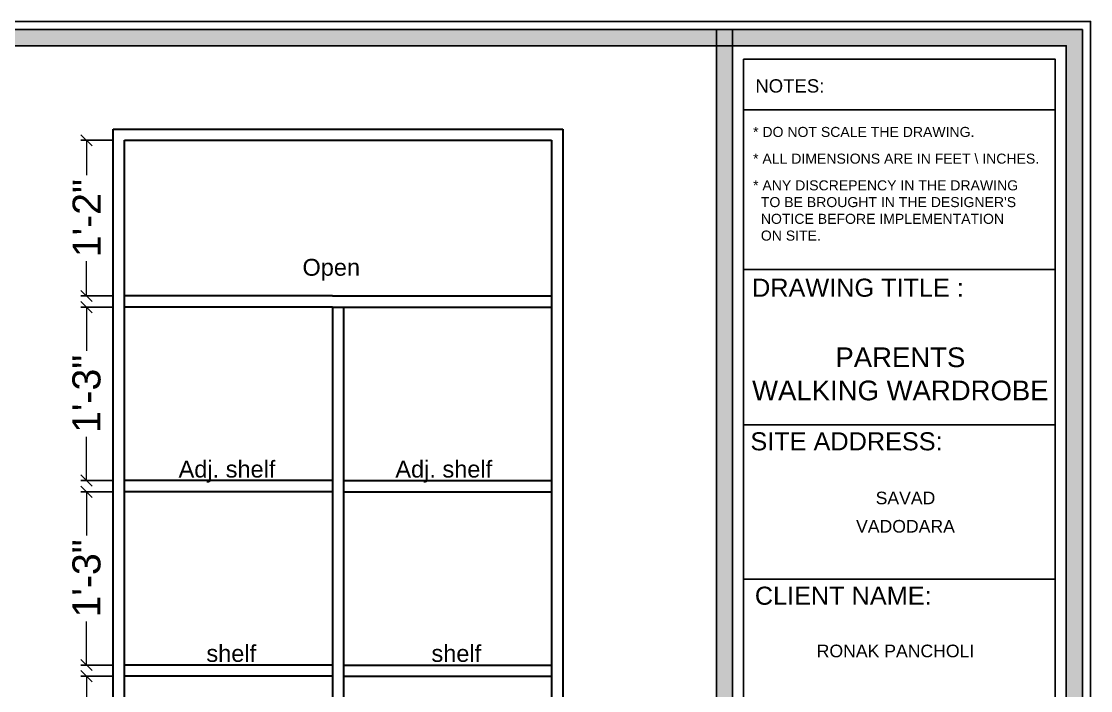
# Model space of a CAD drawing. Header units: millimetres. Extents: x 56222 to 3066687, y -650199 to -121287.
# Drawn here: x 148169.3 to 148264.5, y -182611.1 to -182551.5 of the extents above; entities that cross this region are included whole.
import ezdxf
from ezdxf.enums import TextEntityAlignment as Align

# ---------------------------------------------------------------- set-up
doc = ezdxf.new("R2010")
doc.units = ezdxf.units.MM
doc.header["$MEASUREMENT"] = 0
doc.header["$PDMODE"] = 35
doc.layers.get('Defpoints').update_dxf_attribs({"color": 220})
for name, color, linetype, lineweight in [('dim05', 1, 'Continuous', 13), ('FURNITURE', 32, 'Continuous', 9), ('Labelling', 1, 'Continuous', 25), ('NAME PLATE', 7, 'Continuous', 25), ('wall', 7, 'Continuous', 30)]:
    doc.layers.add(name, color=color, linetype=linetype, lineweight=lineweight)
doc.styles.add('Arial', font='arial.ttf')
doc.styles.get("Standard").update_dxf_attribs({"font": 'arial.ttf', "height": 6})
doc.dimstyles.new('ISO-25', dxfattribs={"dimtxt": 2.5, "dimasz": 1, "dimexe": 0.5, "dimexo": 1, "dimtad": 0, "dimdec": 1, "dimlunit": 4, "dimtxsty": 'Standard', "dimblk": 'OBLIQUE', "dimcen": 2.5, "dimclrd": 1, "dimclre": 1, "dimclrt": 5, "dimadec": 0, "dimazin": 0, "dimtfac": 1, "dimtdec": 1, "dimtmove": 0, "dimatfit": 3, "dimfxl": 1, "dimlwd": -1, "dimarcsym": 0})

# ---------------------------------------------------------------- blocks, each defined once
blk = doc.blocks.new('_Oblique')
at = {"layer": 'wall', "color": 0, "lineweight": -2}
blk.add_line((-0.5, -0.5), (0.5, 0.5), dxfattribs=at)
blk = doc.blocks.new('*D1215')
at = {"layer": 'Defpoints', "color": 0, "lineweight": 25, "transparency": 16777216}
for p in [(148175.126, -182609.83), (148178.496, -182609.83), (148178.496, -182618.997)]:
    blk.add_point(p, dxfattribs=at)
at = {"layer": 'dim05', "color": 1, "linetype": 'Continuous', "lineweight": -2, "transparency": 16777216}
for p, q in [((148177.496, -182609.83), (148174.626, -182609.83)), ((148177.496, -182618.997), (148174.626, -182618.997))]:
    blk.add_line(p, q, dxfattribs=at)
at = {"layer": 'dim05', "color": 1, "linetype": 'Continuous', "transparency": 16777216}
for p, q in [((148175.126, -182609.83), (148175.126, -182612.352)), ((148175.126, -182618.997), (148175.126, -182616.475))]:
    blk.add_line(p, q, dxfattribs=at)
at = {"layer": 'dim05', "color": 1, "transparency": 16777216}
for p, rotation in [((148175.126, -182609.83), 90), ((148175.126, -182618.997), 270)]:
    blk.add_blockref('_Oblique', p, dxfattribs=dict(at, rotation=rotation))
at = {"layer": 'dim05', "color": 5, "lineweight": 25, "transparency": 16777216, "insert": (148175.126, -182614.414), "char_height": 2.5, "attachment_point": 5, "rotation": 90, "style": 'Arial'}
blk.add_mtext('9"', dxfattribs=at)
blk = doc.blocks.new('*D1216')
at = {"layer": 'Defpoints', "color": 0, "lineweight": 25, "transparency": 16777216}
for p in [(148175.126, -182593.403), (148178.496, -182593.403), (148178.496, -182608.83)]:
    blk.add_point(p, dxfattribs=at)
at = {"layer": 'dim05', "color": 1, "linetype": 'Continuous', "lineweight": -2, "transparency": 16777216}
for p, q in [((148177.496, -182593.403), (148174.626, -182593.403)), ((148177.496, -182608.83), (148174.626, -182608.83))]:
    blk.add_line(p, q, dxfattribs=at)
at = {"layer": 'dim05', "color": 1, "linetype": 'Continuous', "transparency": 16777216}
for p, q in [((148175.126, -182593.403), (148175.126, -182597.287)), ((148175.126, -182608.83), (148175.126, -182604.947))]:
    blk.add_line(p, q, dxfattribs=at)
at = {"layer": 'dim05', "color": 1, "transparency": 16777216}
for p, rotation in [((148175.126, -182593.403), 90), ((148175.126, -182608.83), 270)]:
    blk.add_blockref('_Oblique', p, dxfattribs=dict(at, rotation=rotation))
at = {"layer": 'dim05', "color": 5, "lineweight": 25, "transparency": 16777216, "insert": (148175.126, -182601.117), "char_height": 2.5, "attachment_point": 5, "rotation": 90, "style": 'Arial'}
blk.add_mtext('1\'-3"', dxfattribs=at)
blk = doc.blocks.new('*D1217')
at = {"layer": 'Defpoints', "color": 0, "lineweight": 25, "transparency": 16777216}
for p in [(148175.126, -182576.976), (148178.496, -182576.976), (148178.496, -182592.403)]:
    blk.add_point(p, dxfattribs=at)
at = {"layer": 'dim05', "color": 1, "linetype": 'Continuous', "lineweight": -2, "transparency": 16777216}
for p, q in [((148177.496, -182576.976), (148174.626, -182576.976)), ((148177.496, -182592.403), (148174.626, -182592.403))]:
    blk.add_line(p, q, dxfattribs=at)
at = {"layer": 'dim05', "color": 1, "linetype": 'Continuous', "transparency": 16777216}
for p, q in [((148175.126, -182576.976), (148175.126, -182580.859)), ((148175.126, -182592.403), (148175.126, -182588.52))]:
    blk.add_line(p, q, dxfattribs=at)
at = {"layer": 'dim05', "color": 1, "transparency": 16777216}
for p, rotation in [((148175.126, -182576.976), 90), ((148175.126, -182592.403), 270)]:
    blk.add_blockref('_Oblique', p, dxfattribs=dict(at, rotation=rotation))
at = {"layer": 'dim05', "color": 5, "lineweight": 25, "transparency": 16777216, "insert": (148175.126, -182584.689), "char_height": 2.5, "attachment_point": 5, "rotation": 90, "style": 'Arial'}
blk.add_mtext('1\'-3"', dxfattribs=at)
blk = doc.blocks.new('*D1218')
at = {"layer": 'Defpoints', "color": 0, "lineweight": 25, "transparency": 16777216}
for p in [(148175.126, -182562.121), (148178.496, -182562.121), (148178.496, -182575.976)]:
    blk.add_point(p, dxfattribs=at)
at = {"layer": 'dim05', "color": 1, "linetype": 'Continuous', "lineweight": -2, "transparency": 16777216}
for p, q in [((148177.496, -182562.121), (148174.626, -182562.121)), ((148177.496, -182575.976), (148174.626, -182575.976))]:
    blk.add_line(p, q, dxfattribs=at)
at = {"layer": 'dim05', "color": 1, "linetype": 'Continuous', "transparency": 16777216}
for p, q in [((148175.126, -182562.121), (148175.126, -182565.218)), ((148175.126, -182575.976), (148175.126, -182572.879))]:
    blk.add_line(p, q, dxfattribs=at)
at = {"layer": 'dim05', "color": 1, "transparency": 16777216}
for p, rotation in [((148175.126, -182562.121), 90), ((148175.126, -182575.976), 270)]:
    blk.add_blockref('_Oblique', p, dxfattribs=dict(at, rotation=rotation))
at = {"layer": 'dim05', "color": 5, "lineweight": 25, "transparency": 16777216, "insert": (148175.126, -182569.048), "char_height": 2.5, "attachment_point": 5, "rotation": 90, "style": 'Arial'}
blk.add_mtext('1\'-2"', dxfattribs=at)

msp = doc.modelspace()

# ---------------------------------------------------------------- hatches: boundary and pattern name
at = {"layer": 'NAME PLATE', "true_color": 0xd39e00}
h = msp.add_hatch(color=42, dxfattribs=at)
h.paths.add_polyline_path([(148057.398, -182552.26), (148057.398, -182697.512), (148263.759, -182697.512), (148263.759, -182552.26)])
h.paths.add_polyline_path([(148058.846, -182553.708), (148262.31, -182553.708), (148262.31, -182696.064), (148058.846, -182696.064)], flags=16)
msp.add_hatch(color=42, dxfattribs=at).paths.add_polyline_path([(148231.172, -182696.064), (148232.621, -182696.064), (148232.621, -182552.26), (148231.172, -182552.26)])

# ---------------------------------------------------------------- linework, layer by layer
at = {"layer": 'FURNITURE', "lineweight": 30}
for p, q in [((148177.496, -182561.121), (148217.496, -182561.121)), ((148177.496, -182673.121), (148177.496, -182561.121)), ((148217.496, -182561.121), (148217.496, -182673.121)), ((148178.496, -182562.121), (148216.496, -182562.121)), ((148178.496, -182673.121), (148178.496, -182562.121)), ((148216.496, -182562.121), (148216.496, -182673.121)), ((148196.996, -182575.976), (148178.496, -182575.976)), ((148196.996, -182575.976), (148216.496, -182575.976)), ((148196.996, -182576.976), (148178.496, -182576.976)), ((148196.996, -182576.976), (148196.996, -182645.83)), ((148196.996, -182576.976), (148216.496, -182576.976)), ((148197.996, -182576.976), (148197.996, -182645.83)), ((148196.996, -182592.403), (148178.496, -182592.403)), ((148197.996, -182592.403), (148216.496, -182592.403)), ((148196.996, -182593.403), (148178.496, -182593.403)), ((148197.996, -182593.403), (148216.496, -182593.403)), ((148196.996, -182608.83), (148178.496, -182608.83)), ((148197.996, -182608.83), (148216.496, -182608.83)), ((148196.996, -182609.83), (148178.496, -182609.83)), ((148197.996, -182609.83), (148216.496, -182609.83))]:
    msp.add_line(p, q, dxfattribs=at)
at = {"layer": 'NAME PLATE', "color": 42, "true_color": 0xd39e00}
for p, q in [((148261.33, -182559.407), (148233.601, -182559.407)), ((148261.33, -182573.61), (148233.601, -182573.61)), ((148261.33, -182587.439), (148233.601, -182587.439)), ((148261.33, -182601.183), (148233.601, -182601.183))]:
    msp.add_line(p, q, dxfattribs=at)
for points in [[(148056.674, -182551.536), (148264.483, -182551.536), (148264.483, -182698.236), (148056.674, -182698.236)], [(148057.398, -182552.26), (148263.759, -182552.26), (148263.759, -182697.512), (148057.398, -182697.512)], [(148231.172, -182696.064), (148231.172, -182552.26), (148232.621, -182552.26), (148232.621, -182696.064)], [(148058.846, -182553.708), (148262.31, -182553.708), (148262.31, -182696.064), (148058.846, -182696.064)], [(148233.601, -182694.872), (148233.601, -182554.9), (148261.33, -182554.9), (148261.33, -182694.872)]]:
    msp.add_lwpolyline(points, close=True, dxfattribs=at)

# ---------------------------------------------------------------- texts
at = {"layer": 'Labelling', "ltscale": 10, "char_height": 1.5, "width": 47.9166, "attachment_point": 3}
for s, insert in [('\\A1;{\\fArial Greek|b0|i0|c0|p34;Open}', (148199.463, -182572.676)), ('\\A1;{\\fArial Greek|b0|i0|c0|p34;Adj. shelf}', (148191.93, -182590.638)), ('\\A1;{\\fArial Greek|b0|i0|c0|p34;Adj. shelf}', (148211.221, -182590.638)), ('\\A1;{\\fArial Greek|b0|i0|c0|p34;shelf}', (148190.213, -182607.048)), ('\\A1;{\\fArial Greek|b0|i0|c0|p34;shelf}', (148210.244, -182607.048))]:
    msp.add_mtext(s, dxfattribs=dict(at, insert=insert))
at = {"layer": 'NAME PLATE', "style": 'Arial'}
for s, height, p in [('NOTES:', 1.182, (148237.714, -182557.869)), ('DRAWING TITLE : ', 1.60866, (148244.088, -182576.045)), ('PARENTS ', 1.7526, (148247.89, -182582.311)), ('WALKING WARDROBE', 1.75255, (148247.548, -182585.264)), ('SITE ADDRESS:', 1.60866, (148242.758, -182589.718)), (' SAVAD ', 1.1222, (148248.005, -182594.52)), ('VADODARA', 1.1222, (148248.005, -182597.039)), ('CLIENT NAME:', 1.60866, (148242.465, -182603.462)), ('RONAK PANCHOLI    ', 1.12222, (148247.988, -182608.136))]:
    msp.add_text(s, height=height, dxfattribs=at).set_placement(p, align=Align.CENTER)
at = {"layer": 'NAME PLATE', "char_height": 0.89396, "width": 34.53844, "attachment_point": 1, "style": 'Arial'}
for s, insert in [('* DO NOT SCALE THE DRAWING.', (148234.44, -182560.929, 0)), ('* ALL DIMENSIONS ARE IN FEET \\\\ INCHES.', (148234.44, -182563.306, 0)), ("* ANY DISCREPENCY IN THE DRAWING \\P  TO BE BROUGHT IN THE DESIGNER'S\\P  NOTICE BEFORE IMPLEMENTATION \\P  ON SITE.", (148234.44, -182565.684, 0))]:
    msp.add_mtext(s, dxfattribs=dict(at, insert=insert))

# ---------------------------------------------------------------- dimensions: what is measured, and where the dimension line sits
at = {"layer": 'dim05', "color": 27, "lineweight": 25, "true_color": 0x7d5120}
for base, p1, p2, picture, middle in [((148175.126, -182562.121), (148178.496, -182575.976), (148178.496, -182562.121), '*D1218', (148175.126, -182569.048)), ((148175.126, -182576.976), (148178.496, -182592.403), (148178.496, -182576.976), '*D1217', (148175.126, -182584.689)), ((148175.126, -182593.403), (148178.496, -182608.83), (148178.496, -182593.403), '*D1216', (148175.126, -182601.117)), ((148175.126, -182609.83), (148178.496, -182618.997), (148178.496, -182609.83), '*D1215', (148175.126, -182614.414))]:
    dim = msp.add_linear_dim(base=base, p1=p1, p2=p2, angle=90, dimstyle='ISO-25', override={"dimdec": 0, "dimtxsty": 'Arial', "dimtmove": 1}, dxfattribs=at)
    dim.commit()
    dim.dimension.update_dxf_attribs({"geometry": picture, "text_midpoint": middle})

doc.saveas('drawing.dxf')
